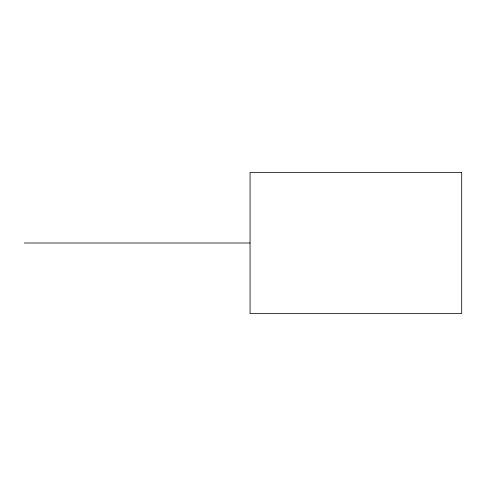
<?xml version="1.0" encoding="UTF-8"?>
<svg xmlns="http://www.w3.org/2000/svg" width="486" height="486" viewBox="0 0 486 486"><rect width="100%" height="100%" fill="white"/><g stroke="black" fill="none" stroke-linecap="round" stroke-linejoin="round"><path stroke-width="0.73" d="M24.3 243L250.053 243M461.7 172.451L250.053 172.451L250.053 313.549L461.7 313.549L461.7 172.451"/></g></svg>
